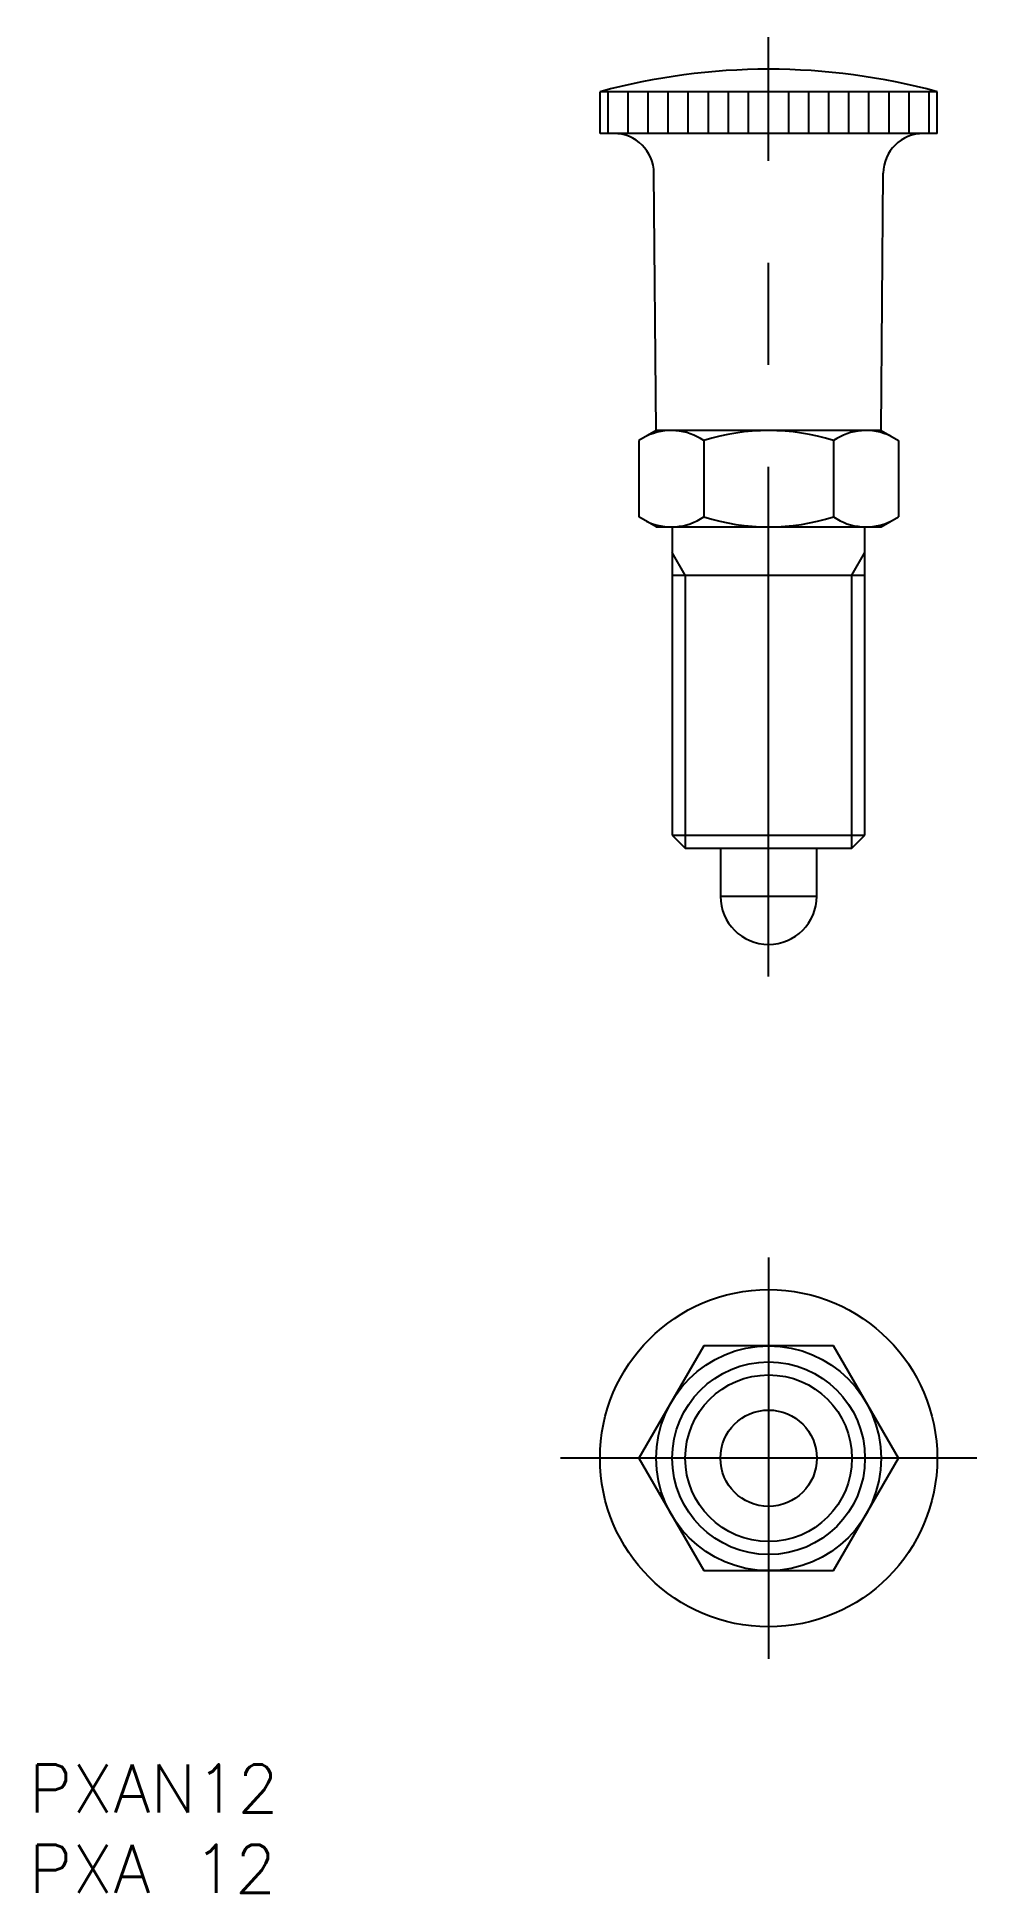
# Model space of a CAD drawing. Extents: x -46 to 13, y -27 to 88.
import ezdxf

# ---------------------------------------------------------------- set-up
doc = ezdxf.new("R2010")
doc.units = 0
doc.linetypes.add('CENTER', pattern=[50.8, 31.75, -6.35, 6.35, -6.35])
doc.layers.get('0').update_dxf_attribs({"linetype": 'CONTINUOUS'})
doc.layers.add('CENTER', color=1, linetype='CENTER')
doc.styles.get("Standard").update_dxf_attribs({"font": 'txt.shx', "height": 3, "bigfont": 'bigfont.shx'})

# ---------------------------------------------------------------- blocks, each defined once
blk = doc.blocks.new('*U2')
at = {"color": 7, "linetype": 'CONTINUOUS'}
blk.add_text('PXAN12', height=3, dxfattribs=at).set_placement((-46.07, -22.07))
blk = doc.blocks.new('*U3')
at = {"color": 7, "linetype": 'CONTINUOUS'}
blk.add_text('PXA 12', height=3, dxfattribs=at).set_placement((-46.07, -27.07))

msp = doc.modelspace()

# ---------------------------------------------------------------- linework, layer by layer
at = {"color": 7, "linetype": 'CONTINUOUS'}
for p, q in [((-10.5, 82.5), (-10.5, 85.1)), ((10.5, 85.1), (-10.5, 85.1)), ((-10, 82.5), (-10, 85.1)), ((-8.75, 82.5), (-8.75, 85.1)), ((-7.5, 82.5), (-7.5, 85.1)), ((-6.25, 82.5), (-6.25, 85.1)), ((-5, 82.5), (-5, 85.1)), ((-3.75, 82.5), (-3.75, 85.1)), ((-2.5, 82.5), (-2.5, 85.1)), ((-1.25, 82.5), (-1.25, 85.1)), ((0, 82.5), (0, 85.1)), ((1.25, 82.5), (1.25, 85.1)), ((2.5, 82.5), (2.5, 85.1)), ((3.75, 82.5), (3.75, 85.1)), ((5, 82.5), (5, 85.1)), ((6.25, 82.5), (6.25, 85.1)), ((7.5, 82.5), (7.5, 85.1)), ((8.75, 82.5), (8.75, 85.1)), ((10, 82.5), (10, 85.1)), ((10.5, 82.5), (10.5, 85.1)), ((10.5, 82.5), (-10.5, 82.5)), ((-7, 64), (-7.14, 80.02)), ((7, 64), (7.14, 80.02)), ((-7, 64), (-8.08, 63.37)), ((7, 64), (-7, 64)), ((7, 64), (8.08, 63.37)), ((-8.08, 63.37), (-8.08, 58.62)), ((-4.04, 63.37), (-4.04, 58.62)), ((4.04, 63.37), (4.04, 58.62)), ((8.08, 63.37), (8.08, 58.62)), ((-7, 58), (-8.08, 58.62)), ((-7, 58), (7, 58)), ((-6, 58), (-6, 38.81)), ((6, 38.81), (6, 58)), ((7, 58), (8.08, 58.62)), ((-6, 55), (6, 55)), ((-6, 38.81), (-5.19, 38)), ((-6, 38.81), (6, 38.81)), ((5.19, 38), (6, 38.81)), ((-5.19, 38), (5.19, 38)), ((-3, 38), (-3, 35)), ((3, 35), (3, 38)), ((-3, 35), (3, 35)), ((-4.04, 7), (-8.08, 0)), ((4.04, 7), (-4.04, 7)), ((8.08, 0), (4.04, 7)), ((-8.08, 0), (-4.04, -7)), ((4.04, -7), (8.08, 0)), ((-4.04, -7), (4.04, -7))]:
    msp.add_line(p, q, dxfattribs=at)
at = {"color": 3, "linetype": 'CONTINUOUS'}
for p, q in [((-5.19, 55), (-6, 56.41)), ((5.19, 55), (6, 56.41)), ((-5.19, 55), (-5.19, 38)), ((5.19, 38), (5.19, 55))]:
    msp.add_line(p, q, dxfattribs=at)
at = {"color": 7, "linetype": 'CONTINUOUS'}
for radius in [10.5, 7, 6, 3]:
    msp.add_circle((0, 0), radius, dxfattribs=at)
at = {"color": 3, "linetype": 'CONTINUOUS'}
msp.add_circle((0, 0), 5.19, dxfattribs=at)
at = {"color": 7, "linetype": 'CONTINUOUS'}
for centre, radius, start, end in [((0, 46.43), 40.07, 74.8107, 105.1893), ((-9.64, 80), 2.5, 0.5, 90), ((9.64, 80), 2.5, 90, 179.5), ((-6.06, 60.42), 3.58, 55.6158, 115.6158), ((0, 50.63), 13.37, 72.412, 107.588), ((6.06, 60.42), 3.58, 64.3842, 124.3842), ((-6.06, 61.58), 3.58, 244.3842, 304.3842), ((0, 71.37), 13.37, 252.412, 287.588), ((6.06, 61.58), 3.58, 235.6158, 295.6158), ((0, 35), 3, 180, 0)]:
    msp.add_arc(centre, radius, start, end, dxfattribs=at)
at = {"layer": 'CENTER', "color": 1, "linetype": 'CENTER'}
for p, q in [((0, 30), (0, 88.5)), ((0, 12.5), (0, -12.5)), ((12.97, 0), (-12.97, 0))]:
    msp.add_line(p, q, dxfattribs=at)

# ---------------------------------------------------------------- block references
at = {"color": 7, "linetype": 'CONTINUOUS'}
for name in ['*U2', '*U3']:
    msp.add_blockref(name, (0, 0), dxfattribs=at)

doc.saveas('drawing.dxf')
